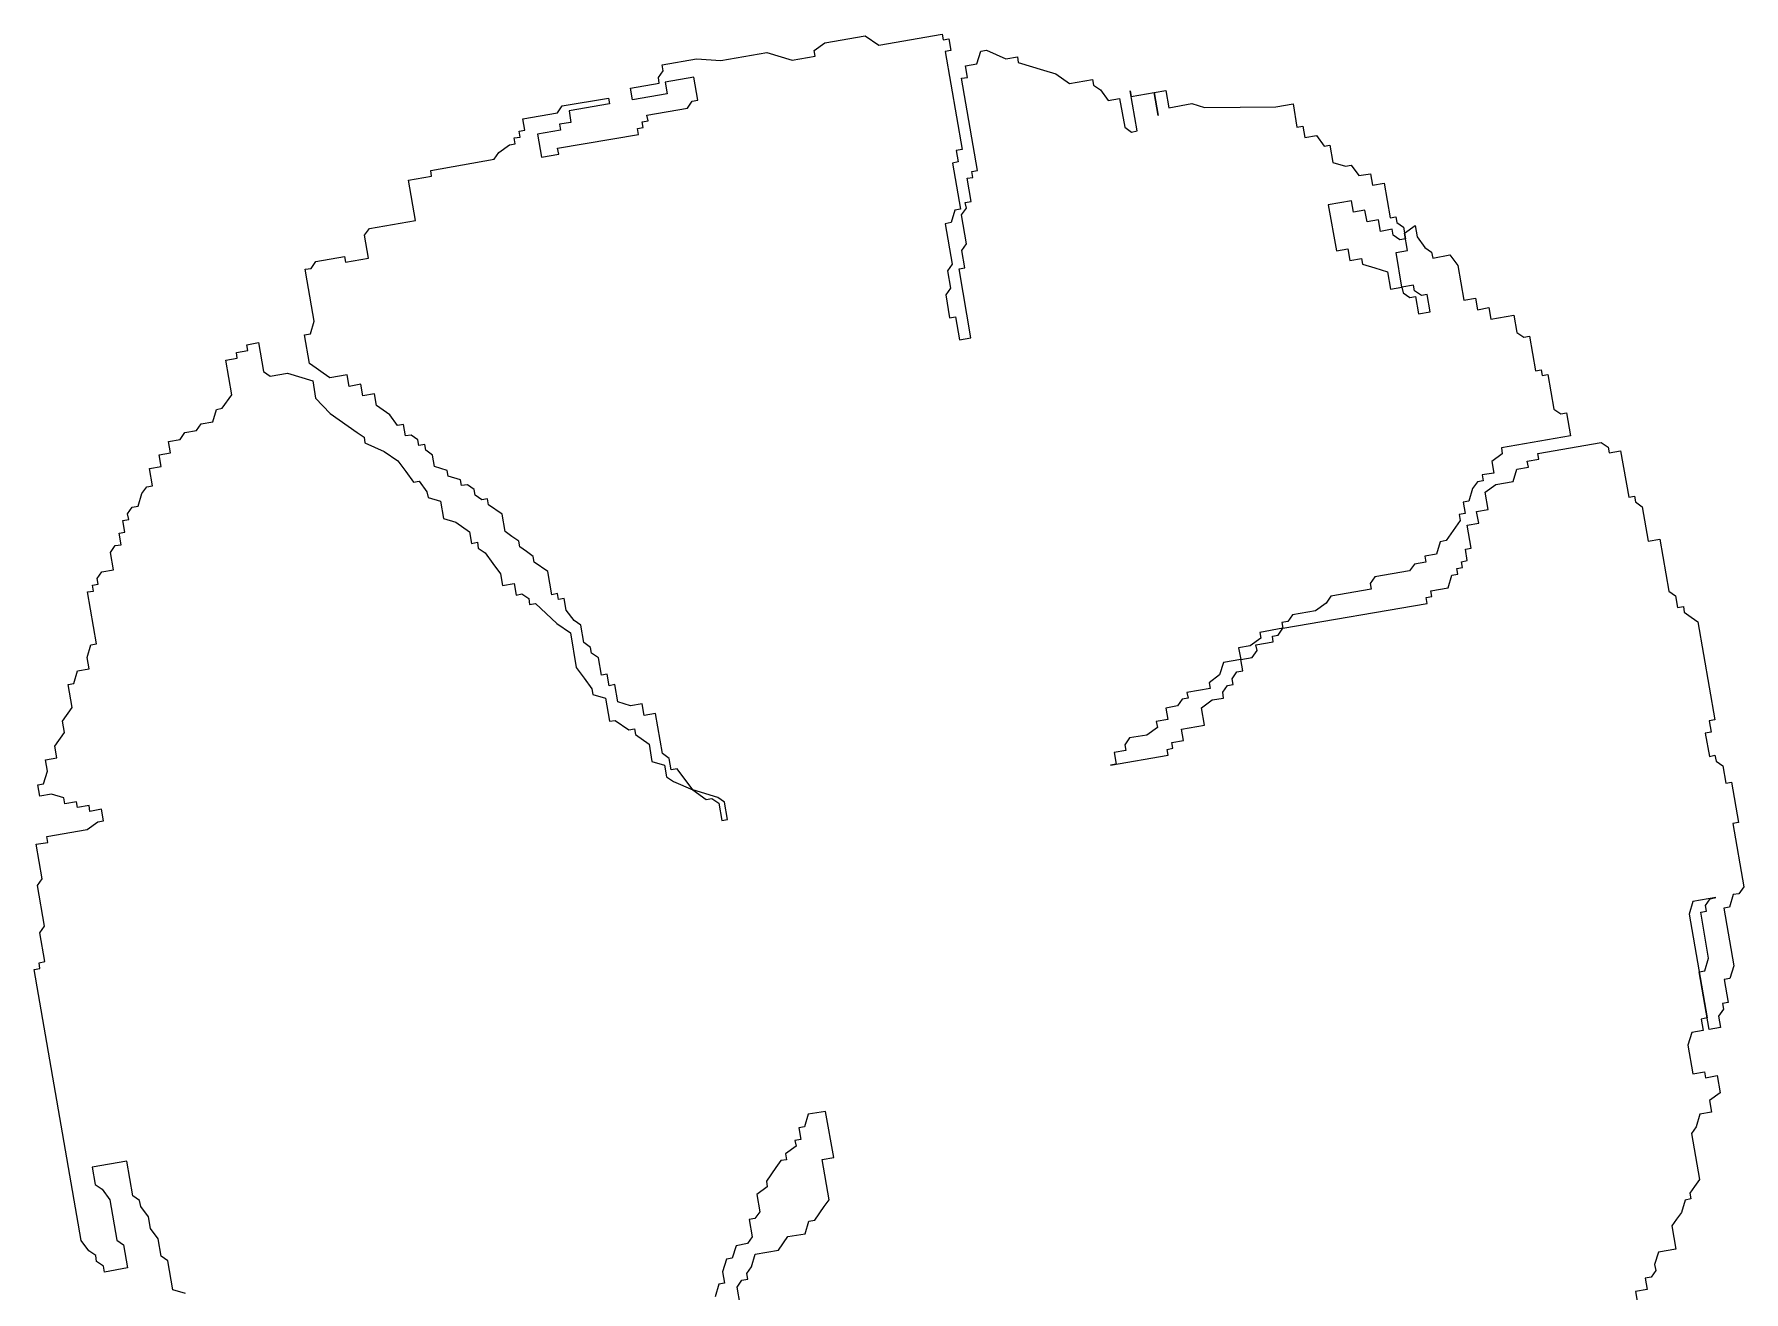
# Model space of a CAD drawing. Extents: x 152 to 700, y -120 to 84.
# Drawn here: x 212.22 to 213.345, y 60.336 to 61.163 of the extents above; entities that cross this region are included whole.
import ezdxf

# ---------------------------------------------------------------- set-up
doc = ezdxf.new("R2010")
doc.units = 0
doc.header["$LTSCALE"] = 0.03
doc.layers.add('VEJETACION', color=94, linetype='CONTINUOUS', lineweight=15)

msp = doc.modelspace()

# ---------------------------------------------------------------- linework, layer by layer
at = {"layer": 'VEJETACION'}
for points in [[(212.3191, 60.3344), (212.3108, 60.3369), (212.3075, 60.3559), (212.3031, 60.359), (212.3011, 60.3704), (212.296, 60.3773), (212.2947, 60.3849), (212.2896, 60.3918), (212.2889, 60.3956), (212.2845, 60.3988), (212.2805, 60.4215), (212.2577, 60.4176), (212.2597, 60.4062), (212.2642, 60.4031), (212.2693, 60.3961), (212.2739, 60.3696), (212.2783, 60.3664), (212.281, 60.3513), (212.2658, 60.3486), (212.2651, 60.3524), (212.2606, 60.3556), (212.26, 60.3594), (212.2555, 60.3625), (212.2504, 60.3694), (212.2195, 60.5478), (212.2233, 60.5484), (212.2227, 60.5522), (212.2265, 60.5529), (212.2232, 60.5718), (212.2263, 60.5763), (212.2217, 60.6029), (212.2248, 60.6073), (212.2209, 60.6301), (212.2285, 60.6314), (212.2278, 60.6352), (212.2544, 60.6398), (212.2614, 60.6449), (212.2652, 60.6456), (212.2638, 60.6532), (212.2562, 60.6518), (212.2556, 60.6556), (212.248, 60.6543), (212.2473, 60.6581), (212.2397, 60.6568), (212.2391, 60.6606), (212.2308, 60.6631), (212.2232, 60.6617), (212.2219, 60.6693), (212.2257, 60.67), (212.2282, 60.6782), (212.2269, 60.6858), (212.2345, 60.6871), (212.2332, 60.6947), (212.2394, 60.7036), (212.2381, 60.7112), (212.2444, 60.7201), (212.2418, 60.7353), (212.2456, 60.736), (212.2481, 60.7442), (212.2557, 60.7455), (212.2543, 60.7531), (212.2568, 60.7614), (212.2606, 60.762), (212.2547, 60.7962), (212.2585, 60.7968), (212.2578, 60.8006), (212.2616, 60.8013), (212.261, 60.8051), (212.2641, 60.8095), (212.2717, 60.8108), (212.2697, 60.8222), (212.2729, 60.8267), (212.2767, 60.8273), (212.2754, 60.8349), (212.2792, 60.8356), (212.2779, 60.8432), (212.2817, 60.8438), (212.281, 60.8476), (212.2841, 60.8521), (212.2879, 60.8527), (212.2904, 60.861), (212.2936, 60.8654), (212.2974, 60.8661), (212.2954, 60.8775), (212.303, 60.8788), (212.3017, 60.8864), (212.3093, 60.8877), (212.3079, 60.8953), (212.3155, 60.8966), (212.3187, 60.9011), (212.3263, 60.9024), (212.3294, 60.9068), (212.337, 60.9081), (212.3395, 60.9164), (212.3433, 60.9171), (212.3496, 60.926), (212.3456, 60.9487), (212.3532, 60.95), (212.3526, 60.9538), (212.3602, 60.9552), (212.3595, 60.9589), (212.3671, 60.9603), (212.3704, 60.9413), (212.3749, 60.9382), (212.3862, 60.9401), (212.4028, 60.9352), (212.4047, 60.9238), (212.4143, 60.9137), (212.4321, 60.9012), (212.4366, 60.898), (212.4372, 60.8943), (212.4499, 60.8886), (212.4589, 60.8824), (212.464, 60.8754), (212.4691, 60.8685), (212.4729, 60.8692), (212.478, 60.8622), (212.4787, 60.8584), (212.4869, 60.856), (212.4889, 60.8446), (212.4971, 60.8421), (212.506, 60.8358), (212.5074, 60.8282), (212.5112, 60.8289), (212.5118, 60.8251), (212.5163, 60.822), (212.5214, 60.815), (212.5265, 60.8081), (212.5278, 60.8005), (212.5354, 60.8018), (212.5367, 60.7942), (212.5405, 60.7949), (212.545, 60.7918), (212.5456, 60.788), (212.5494, 60.7886), (212.5635, 60.7754), (212.5724, 60.7692), (212.5763, 60.7464), (212.5814, 60.7395), (212.5865, 60.7325), (212.5872, 60.7287), (212.5955, 60.7263), (212.5981, 60.7111), (212.6019, 60.7117), (212.6108, 60.7055), (212.6146, 60.7061), (212.6153, 60.7023), (212.6242, 60.6961), (212.6261, 60.6847), (212.6344, 60.6822), (212.6357, 60.6746), (212.6402, 60.6715), (212.6529, 60.6659), (212.6618, 60.6596), (212.6656, 60.6602), (212.67, 60.6571), (212.672, 60.6457), (212.6758, 60.6464), (212.6738, 60.6578), (212.6694, 60.6609), (212.6529, 60.6659), (212.6426, 60.6797), (212.6388, 60.6791), (212.6375, 60.6867), (212.6331, 60.6898), (212.6285, 60.7163), (212.6209, 60.715), (212.6196, 60.7226), (212.612, 60.7213), (212.6037, 60.7238), (212.6017, 60.7352), (212.5979, 60.7345), (212.5966, 60.7421), (212.5928, 60.7414), (212.5909, 60.7528), (212.5864, 60.756), (212.5857, 60.7597), (212.5813, 60.7629), (212.5793, 60.7743), (212.5749, 60.7774), (212.5697, 60.7843), (212.5684, 60.7919), (212.5646, 60.7913), (212.564, 60.7951), (212.5602, 60.7944), (212.5575, 60.8096), (212.5486, 60.8159), (212.548, 60.8196), (212.5435, 60.8228), (212.5391, 60.8259), (212.5384, 60.8297), (212.5339, 60.8328), (212.5295, 60.836), (212.5275, 60.8474), (212.5186, 60.8536), (212.5179, 60.8574), (212.5142, 60.8568), (212.5097, 60.8599), (212.509, 60.8637), (212.5046, 60.8668), (212.5008, 60.8662), (212.5001, 60.87), (212.4919, 60.8725), (212.4912, 60.8762), (212.483, 60.8787), (212.4816, 60.8863), (212.4772, 60.8895), (212.4765, 60.8932), (212.4727, 60.8926), (212.4721, 60.8964), (212.4676, 60.8995), (212.4638, 60.8989), (212.4625, 60.9064), (212.4587, 60.9058), (212.4536, 60.9127), (212.4447, 60.919), (212.4434, 60.9266), (212.4358, 60.9253), (212.4345, 60.9329), (212.4269, 60.9315), (212.4255, 60.9391), (212.4141, 60.9372), (212.4097, 60.9403), (212.4052, 60.9434), (212.4008, 60.9466), (212.3975, 60.9655), (212.4013, 60.9662), (212.4038, 60.9744), (212.3992, 61.001), (212.3979, 61.0086), (212.4017, 61.0092), (212.4048, 61.0137), (212.4238, 61.017), (212.4244, 61.0132), (212.4396, 61.0158), (212.437, 61.031), (212.4401, 61.0355), (212.4705, 61.0407), (212.4659, 61.0673), (212.4811, 61.0699), (212.4805, 61.0737), (212.5222, 61.081), (212.5254, 61.0854), (212.5323, 61.0905), (212.5361, 61.0912), (212.5355, 61.095), (212.5393, 61.0956), (212.5386, 61.0994), (212.5424, 61.1001), (212.5411, 61.1077), (212.5639, 61.1116), (212.567, 61.1161), (212.5974, 61.1213), (212.5981, 61.1175), (212.5715, 61.1129), (212.5728, 61.1053), (212.5652, 61.104), (212.5659, 61.1002), (212.5507, 61.0976), (212.5533, 61.0824), (212.5647, 61.0844), (212.564, 61.0882), (212.6172, 61.0974), (212.6165, 61.1012), (212.6203, 61.1019), (212.6197, 61.1057), (212.6235, 61.1063), (212.6228, 61.1101), (212.6494, 61.1147), (212.6526, 61.1192), (212.6563, 61.1198), (212.6537, 61.135), (212.6347, 61.1317), (212.636, 61.1241), (212.6133, 61.1202), (212.6119, 61.1278), (212.6309, 61.1311), (212.6303, 61.1349), (212.6334, 61.1393), (212.6328, 61.1431), (212.6555, 61.147), (212.6714, 61.1459), (212.7018, 61.1512), (212.7183, 61.1462), (212.7335, 61.1488), (212.7328, 61.1526), (212.7398, 61.1577), (212.7664, 61.1623), (212.7753, 61.1561), (212.817, 61.1633), (212.8177, 61.1595), (212.8215, 61.1602), (212.8228, 61.1526), (212.819, 61.1519), (212.8302, 61.0874), (212.8264, 61.0868), (212.8277, 61.0792), (212.8239, 61.0785), (212.8292, 61.0482), (212.8254, 61.0475), (212.8229, 61.0393), (212.8191, 61.0386), (212.8237, 61.012), (212.8206, 61.0076), (212.8225, 60.9962), (212.8194, 60.9918), (212.822, 60.9766), (212.8258, 60.9772), (212.8285, 60.9621), (212.836, 60.9634), (212.8282, 61.0089), (212.832, 61.0096), (212.83, 61.0209), (212.8331, 61.0254), (212.8298, 61.0444), (212.833, 61.0488), (212.8323, 61.0526), (212.8361, 61.0533), (212.8335, 61.0685), (212.8373, 61.0691), (212.8366, 61.0729), (212.8404, 61.0736), (212.8299, 61.1343), (212.8337, 61.1349), (212.8324, 61.1425), (212.84, 61.1438), (212.8425, 61.1521), (212.8463, 61.1527), (212.859, 61.1471), (212.8666, 61.1484), (212.8672, 61.1447), (212.8837, 61.1397), (212.892, 61.1372), (212.9009, 61.1309), (212.9161, 61.1336), (212.9167, 61.1298), (212.9212, 61.1267), (212.9263, 61.1197), (212.9339, 61.121), (212.9372, 61.1021), (212.9417, 61.0989), (212.9455, 61.0996), (212.9409, 61.1261), (212.9415, 61.1224), (212.9567, 61.125), (212.9593, 61.1098), (212.9567, 61.125), (212.9643, 61.1263), (212.9663, 61.1149), (212.9815, 61.1176), (212.9897, 61.1151), (213.0366, 61.1154), (213.048, 61.1174), (213.0506, 61.1022), (213.0544, 61.1028), (213.0558, 61.0953), (213.0634, 61.0966), (213.0685, 61.0896), (213.0723, 61.0903), (213.0742, 61.0789), (213.0825, 61.0764), (213.0863, 61.0771), (213.0914, 61.0702), (213.099, 61.0715), (213.1003, 61.0639), (213.1079, 61.0652), (213.1119, 61.0424), (213.1157, 61.0431), (213.1163, 61.0393), (213.1208, 61.0362), (213.1221, 61.0286), (213.1183, 61.0279), (213.1138, 61.0311), (213.1132, 61.0349), (213.1056, 61.0335), (213.1043, 61.0411), (213.0967, 61.0398), (213.0953, 61.0474), (213.0877, 61.0461), (213.0864, 61.0537), (213.0712, 61.051), (213.0765, 61.0207), (213.0841, 61.022), (213.0854, 61.0144), (213.093, 61.0157), (213.0937, 61.0119), (213.1019, 61.0095), (213.1102, 61.007), (213.1121, 60.9956), (213.1197, 60.9969), (213.1204, 60.9931), (213.1249, 60.99), (213.1287, 60.9906), (213.1306, 60.9793), (213.1382, 60.9806), (213.1363, 60.992), (213.1325, 60.9913), (213.128, 60.9944), (213.1273, 60.9982), (213.1197, 60.9969), (213.1158, 61.0197), (213.1234, 61.021), (213.1214, 61.0324), (213.1284, 61.0375), (213.1297, 61.0299), (213.1348, 61.023), (213.1392, 61.0198), (213.1399, 61.016), (213.1513, 61.018), (213.1564, 61.0111), (213.1604, 60.9883), (213.168, 60.9896), (213.1693, 60.982), (213.1769, 60.9834), (213.1782, 60.9758), (213.1934, 60.9784), (213.1953, 60.967), (213.1998, 60.9639), (213.2036, 60.9645), (213.2075, 60.9418), (213.2113, 60.9424), (213.212, 60.9386), (213.2158, 60.9393), (213.2197, 60.9165), (213.2242, 60.9134), (213.228, 60.9141), (213.2306, 60.8989), (213.1851, 60.891), (213.1857, 60.8872), (213.1788, 60.8821), (213.1801, 60.8745), (213.1725, 60.8732), (213.1731, 60.8694), (213.1694, 60.8687), (213.1662, 60.8643), (213.1637, 60.856), (213.1599, 60.8554), (213.1612, 60.8478), (213.1574, 60.8471), (213.1581, 60.8433), (213.1518, 60.8344), (213.1487, 60.83), (213.1449, 60.8293), (213.1424, 60.8211), (213.1348, 60.8197), (213.1355, 60.8159), (213.1279, 60.8146), (213.1247, 60.8102), (213.1019, 60.8062), (213.0988, 60.8018), (213.0995, 60.798), (213.0729, 60.7934), (213.0697, 60.7889), (213.0628, 60.7838), (213.0476, 60.7812), (213.0445, 60.7767), (213.0407, 60.7761), (213.0413, 60.7723), (213.0261, 60.7696), (213.0268, 60.7658), (213.0198, 60.7607), (213.0122, 60.7594), (213.0136, 60.7518), (213.0022, 60.7498), (212.9997, 60.7416), (212.9927, 60.7365), (212.9934, 60.7327), (212.9782, 60.7301), (212.9789, 60.7263), (212.9751, 60.7256), (212.9719, 60.7212), (212.9643, 60.7198), (212.9656, 60.7123), (212.958, 60.7109), (212.9587, 60.7071), (212.9518, 60.702), (212.9404, 60.7001), (212.9372, 60.6956), (212.9379, 60.6918), (212.9303, 60.6905), (212.9316, 60.6829), (212.9278, 60.6822), (212.9658, 60.6888), (212.9651, 60.6926), (212.9689, 60.6933), (212.9683, 60.6971), (212.9759, 60.6984), (212.9746, 60.706), (212.9897, 60.7086), (212.9878, 60.72), (212.9947, 60.7251), (213.0023, 60.7264), (213.0017, 60.7302), (213.0048, 60.7347), (213.0086, 60.7353), (213.0079, 60.7391), (213.0111, 60.7436), (213.0149, 60.7442), (213.0136, 60.7518), (213.0212, 60.7531), (213.0243, 60.7576), (213.0236, 60.7614), (213.035, 60.7634), (213.0344, 60.7672), (213.0382, 60.7678), (213.0413, 60.7723), (213.1363, 60.7887), (213.1356, 60.7925), (213.1394, 60.7932), (213.1388, 60.797), (213.1501, 60.7989), (213.1526, 60.8072), (213.1564, 60.8079), (213.1558, 60.8116), (213.1596, 60.8123), (213.1589, 60.8161), (213.1627, 60.8168), (213.1614, 60.8243), (213.1652, 60.825), (213.1626, 60.8402), (213.1702, 60.8415), (213.1688, 60.8491), (213.1764, 60.8504), (213.1745, 60.8618), (213.1814, 60.8669), (213.1928, 60.8689), (213.1953, 60.8771), (213.2029, 60.8784), (213.2022, 60.8822), (213.2098, 60.8835), (213.2092, 60.8873), (213.2509, 60.8946), (213.2554, 60.8914), (213.2561, 60.8877), (213.2636, 60.889), (213.2689, 60.8586), (213.2727, 60.8593), (213.2734, 60.8555), (213.2778, 60.8523), (213.2818, 60.8296), (213.2894, 60.8309), (213.2953, 60.7967), (213.2997, 60.7936), (213.3011, 60.786), (213.3049, 60.7867), (213.3055, 60.7829), (213.31, 60.7797), (213.3144, 60.7766), (213.3256, 60.7121), (213.3218, 60.7114), (213.3231, 60.7039), (213.3193, 60.7032), (213.322, 60.688), (213.3257, 60.6887), (213.3264, 60.6849), (213.3309, 60.6818), (213.3328, 60.6704), (213.3366, 60.671), (213.3412, 60.6445), (213.3374, 60.6438), (213.3447, 60.6021), (213.3415, 60.5976), (213.3377, 60.597), (213.3353, 60.5887), (213.3315, 60.5881), (213.338, 60.5501), (213.3355, 60.5419), (213.3317, 60.5412), (213.3344, 60.526), (213.3306, 60.5254), (213.3312, 60.5216), (213.3281, 60.5171), (213.3294, 60.5095), (213.3218, 60.5082), (213.3152, 60.5462), (213.319, 60.5468), (213.3215, 60.5551), (213.3163, 60.5854), (213.3201, 60.5861), (213.3194, 60.5899), (213.3225, 60.5943), (213.3263, 60.595), (213.3111, 60.5924), (213.3087, 60.5841), (213.3205, 60.5158), (213.3167, 60.5151), (213.318, 60.5076), (213.3104, 60.5062), (213.3079, 60.498), (213.3112, 60.479), (213.3188, 60.4803), (213.3195, 60.4765), (213.3271, 60.4779), (213.3291, 60.4665), (213.3221, 60.4614), (213.3234, 60.4538), (213.3158, 60.4525), (213.3133, 60.4442), (213.3102, 60.4398), (213.3155, 60.4094), (213.3123, 60.405), (213.3092, 60.4005), (213.3098, 60.3967), (213.306, 60.396), (213.3036, 60.3878), (213.3004, 60.3833), (213.2973, 60.3789), (213.2999, 60.3637), (213.2885, 60.3617), (213.286, 60.3535), (213.2867, 60.3497), (213.2836, 60.3453), (213.2798, 60.3446), (213.2811, 60.337), (213.2735, 60.3357), (213.2748, 60.3281)], [(212.6842, 60.3273), (212.6822, 60.3387), (212.6853, 60.3432), (212.6891, 60.3438), (212.6885, 60.3476), (212.6916, 60.3521), (212.6941, 60.3603), (212.7093, 60.363), (212.7156, 60.3719), (212.727, 60.3738), (212.7294, 60.3821), (212.7332, 60.3828), (212.7395, 60.3917), (212.7427, 60.3961), (212.7381, 60.4227), (212.7457, 60.424), (212.7404, 60.4543), (212.729, 60.4524), (212.7265, 60.4441), (212.7227, 60.4435), (212.724, 60.4359), (212.7202, 60.4352), (212.7209, 60.4314), (212.714, 60.4263), (212.7146, 60.4225), (212.7108, 60.4219), (212.7077, 60.4174), (212.7014, 60.4085), (212.702, 60.4047), (212.6951, 60.3996), (212.6971, 60.3882), (212.6939, 60.3838), (212.6901, 60.3831), (212.6921, 60.3717), (212.689, 60.3673), (212.6814, 60.3659), (212.6789, 60.3577), (212.6751, 60.357), (212.6726, 60.3488), (212.6739, 60.3412), (212.6701, 60.3405), (212.6676, 60.3323)]]:
    msp.add_lwpolyline(points, dxfattribs=at)

doc.saveas('drawing.dxf')
